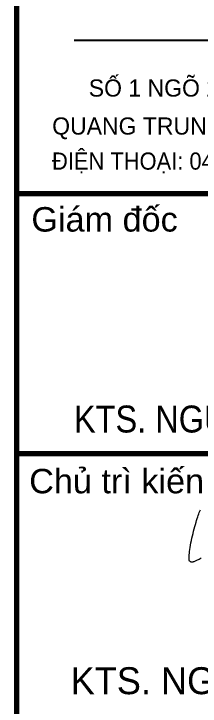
# Model space of a CAD drawing. Header units: millimetres. Extents: x -34806 to 662668, y 63228 to 99452.
# Drawn here: x 351809 to 353341, y 77003 to 82713 of the extents above; entities that cross this region are included whole.
import ezdxf

# ---------------------------------------------------------------- set-up
doc = ezdxf.new("R2010")
doc.units = ezdxf.units.MM
doc.header["$LTSCALE"] = 200
doc.header["$MEASUREMENT"] = 0
doc.layers.get('0').update_dxf_attribs({"color": 95, "linetype": 'CONTINUOUS'})
doc.layers.add('hacth', color=251, linetype='CONTINUOUS', lineweight=13)
doc.layers.add('KHUNGTEN', color=7, linetype='CONTINUOUS')
doc.layers.add('TEXT', color=7, linetype='CONTINUOUS')
doc.styles.add('Arial iso', font='VNARIAL.ttf')
doc.styles.add('VNCC-SIM', font='VHAVAN.ttf', dxfattribs={"width": 0.85})

# ---------------------------------------------------------------- blocks, each defined once
blk = doc.blocks.new('khung')
at = {"color": 7}
blk.add_lwpolyline([(28791.65620062724, 8421.609959620942), (28785.2717169178, 8417.480198486215), (28779.00611585143, 8413.855586597967), (28772.97854996485, 8410.686644472135), (28767.30817179511, 8407.92389262477), (28762.11413387914, 8405.517851571625), (28757.48457346224, 8403.42531391082), (28753.38356662268, 8401.628160568089), (28749.74417414804, 8400.11454455101), (28746.49945682538, 8398.872618867357), (28743.58247544158, 8397.89053652471), (28740.92629078398, 8397.156450530916), (28738.46396363946, 8396.658513893473), (28736.12855479524, 8396.384879620227), (28733.86600421057, 8396.324813339535), (28731.67376853213, 8396.472031162559), (28729.56218357982, 8396.821361821247), (28727.54158517263, 8397.367634047543), (28725.62230912947, 8398.10567657335), (28723.81469126997, 8399.030318130455), (28722.12906741284, 8400.136387450979), (28720.57577337782, 8401.418713266685), (28719.1678983381, 8402.901940422982), (28717.92954488561, 8404.72997821902), (28716.88756896507, 8407.076552067381), (28716.06882652284, 8410.115387380452), (28715.50017350473, 8414.020209571028), (28715.20846585609, 8418.964744051538), (28715.22055952249, 8425.122716234588), (28715.56331045011, 8432.667851532826), (28716.25760743881, 8441.715200137927), (28717.3004707068, 8452.145111359116), (28718.68295332552, 8463.779259284625), (28720.39610836792, 8476.439318002798), (28722.43098890632, 8489.94696160206), (28724.77864801287, 8504.123864170617), (28727.43013875975, 8518.791699796957), (28730.37651421942, 8533.772142569394), (28733.60169970776, 8548.897828960697), (28737.06110951678, 8564.045244982213), (28740.70303018163, 8579.101839029468), (28744.47574823783, 8593.955059498261), (28748.32755022079, 8608.492354784177), (28752.20672266625, 8622.601173283108), (28756.06155210916, 8636.168963390599), (28759.84032508549, 8649.083173502366), (28763.50336940183, 8661.255331141661), (28767.05917795126, 8672.69328034116), (28770.52828489831, 8683.428944260993), (28773.93122440707, 8693.494246061528), (28777.28853064244, 8702.921108902967), (28780.62073776862, 8711.741455945337), (28783.94837995023, 8719.987210349083), (28787.29199135149, 8727.690295274318)], dxfattribs=at)
at = {"layer": 'KHUNGTEN', "color": 4, "const_width": 34.92595818815155}
blk.add_lwpolyline([(27622.55226480344, 21886.93379790831), (31115.14808361861, 21886.93379790831), (31115.14808361861, 388.0662020905293), (27622.55226480344, 388.0662020905293)], close=True, dxfattribs=at)
for points in [[(27622.55244430073, 10736.72422027594), (31115.14826308552, 10736.72422027594)], [(27622.55226482591, 9085.212146406546), (31115.14808361069, 9085.212146406546)]]:
    blk.add_lwpolyline(points, dxfattribs=at)
at = {"layer": 'TEXT', "ltscale": 0.5}
blk.add_line((27986.60985845308, 11711.78306946379), (30863.53041137882, 11711.78306946379), dxfattribs=at)
at = {"layer": 'KHUNGTEN', "color": 8, "style": 'Arial iso', "width": 0.9999999941723045}
for s, p in [('Gi¸m ®èc', (27715.88164925477, 10496.34527608089)), ('Chñ tr× kiÕn tróc', (27702.09455102096, 8833.423281368578))]:
    blk.add_text(s, height=155.2264808362291, dxfattribs=at).set_placement(p)
at = {"layer": 'TEXT', "style": 'VNCC-SIM'}
for s, height, p in [('Sè 1 ngâ 2 ®\xadêng Ng« Th× NhËm ', 108.9886755819513, (28079.7719981267, 11353.83755541717)), ('Quang Trung - QuËn Hµ §«ng - Hµ Néi', 108.9886755819513, (27847.86973745052, 11112.40169976035)), ('kts. nguyÔn v¨n th\xadîc', 171.2679187716377, (27964.70446830148, 7557.24822061996))]:
    blk.add_text(s, height=height, dxfattribs=at).set_placement(p)
for s, height, width, p in [('§iÖn Tho¹i: 0433.827806 - hotline: 0912114498 ', 108.9886755819513, 0.9519099250354756, (27846.79470654219, 10889.70762730849)), ('KTS. nguyÔn v¨n th\xadîc', 171.2679187716377, 0.9, (27985.87090832747, 9219.720337679737))]:
    blk.add_text(s, height=height, dxfattribs=dict(at, width=width)).set_placement(p)

msp = doc.modelspace()

# ---------------------------------------------------------------- block references
at = {"layer": 'hacth', "xscale": 1.298143060485017, "yscale": 1.298143126914511, "zscale": 1.29814313413116}
msp.add_blockref('khung', (315973.2913926162, 67291.65224142995), dxfattribs=at)

doc.saveas('drawing.dxf')
